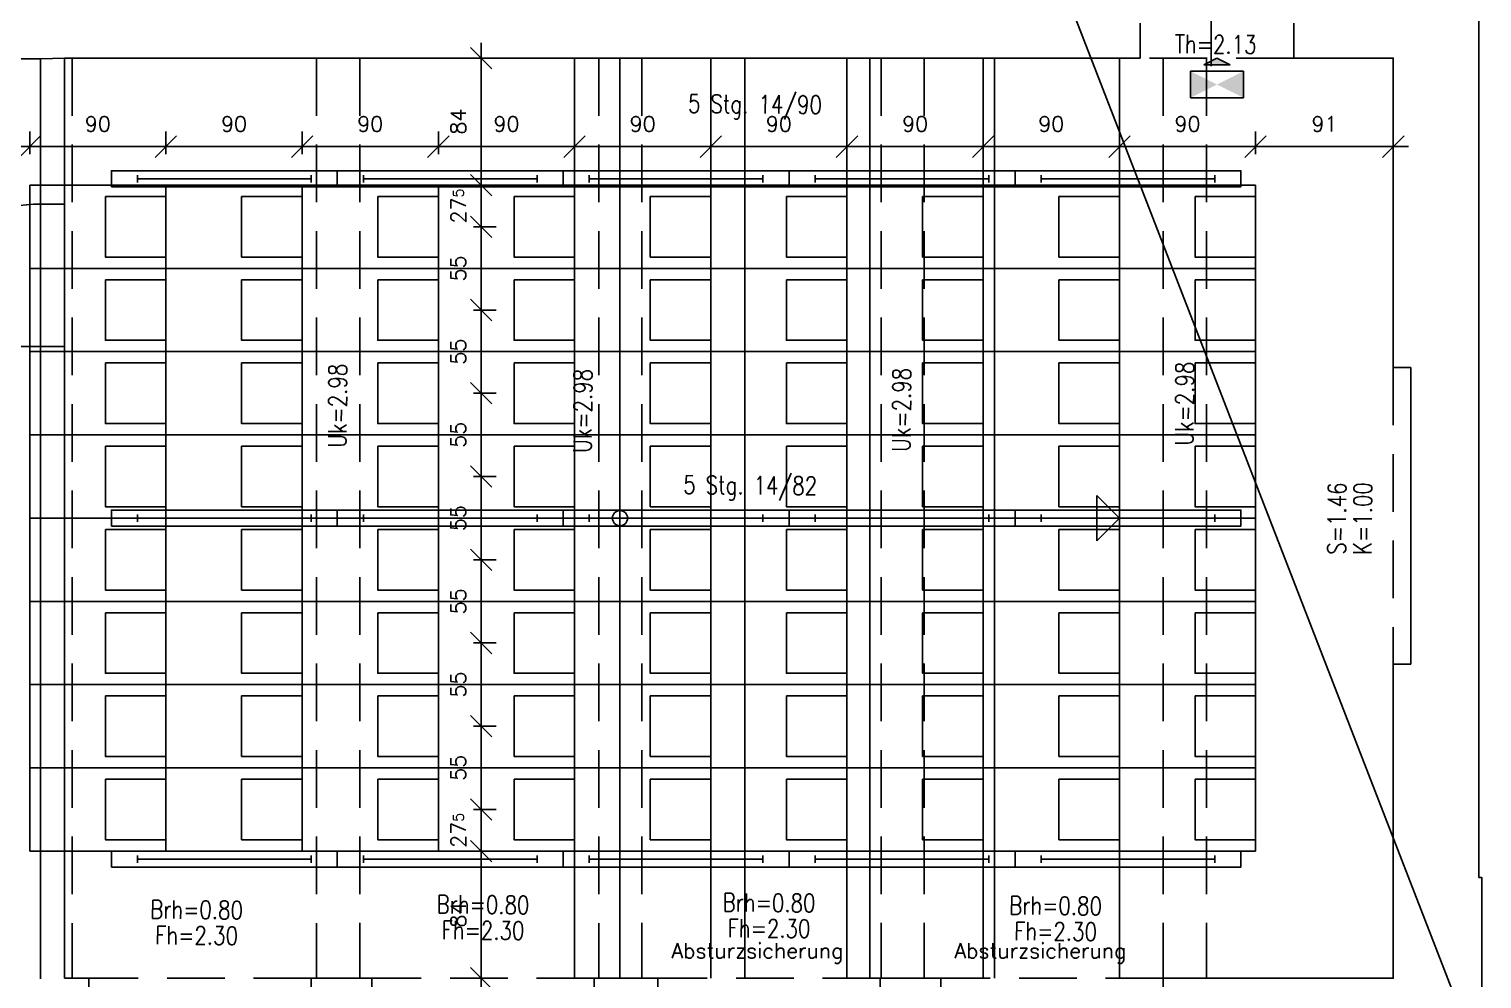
# Model space of a CAD drawing. Header units: metres. Extents: x -364 to -248, y 1030 to 1089.
# Drawn here: x -356.79 to -347.19, y 1052.03 to 1058.3 of the extents above; entities that cross this region are included whole.
import ezdxf
from ezdxf.enums import TextEntityAlignment as Align

# ---------------------------------------------------------------- set-up
doc = ezdxf.new("R2010")
doc.units = ezdxf.units.M
doc.header["$LTSCALE"] = 0.03
doc.linetypes.add('AUSGEZOGEN', pattern=[0])
doc.linetypes.add('STRICHLINIE', pattern=[19.05, 12.7, -6.35])
doc.layers.get('0').update_dxf_attribs({"linetype": 'CONTINUOUS'})
doc.layers.get('Defpoints').update_dxf_attribs({"linetype": 'CONTINUOUS'})
for name, color, linetype in [('A_abriss', 44, '_ABBRUCH'), ('A_Bemaßung', 2, 'CONTINUOUS'), ('A_EINFÜGEPUNKT', 2, 'CONTINUOUS'), ('A_höhen', 3, 'CONTINUOUS'), ('A_MÖBEL', 1, 'CONTINUOUS'), ('A_text', 5, 'CONTINUOUS'), ('A_verdeckt', 8, 'STRICHLINIE'), ('A_wände', 6, 'CONTINUOUS'), ('CKMA0002', 2, 'CONTINUOUS'), ('E__LEUCHTEN', 6, 'AUSGEZOGEN')]:
    doc.layers.add(name, color=color, linetype=linetype)
doc.styles.add('PITSIMP8', font='PITSIMP8.SHX')
doc.styles.add('SIMPLEX', font='simplex.shx', dxfattribs={"height": 0.1})
doc.linetypes.add('_ABBRUCH', pattern='A,25,[101,cadkon.shx,S=3.5,R=0,X=0,Y=0],25', length=50)
doc.dimstyles.get("Standard").update_dxf_attribs({"dimtxt": 0.1, "dimasz": 0.1, "dimexe": 0.1, "dimexo": 0, "dimgap": 0.1, "dimtad": 1, "dimdec": 4, "dimrnd": 0.0025, "dimzin": 0, "dimdsep": 46, "dimtxsty": 'SIMPLEX', "dimblk": 'DIMCROSS', "dimblk1": 'DIMCROSS', "dimblk2": 'DIMCROSS', "dimsah": 1, "dimcen": 2.5, "dimdle": 0.05, "dimclrd": 1, "dimclre": 1, "dimclrt": 6, "dimadec": 0, "dimazin": 0, "dimtfac": 1, "dimtdec": 4, "dimtmove": 2, "dimatfit": 3, "dimfxl": 1, "dimtvp": 1, "dimtolj": 1, "dimtzin": 0, "dimarcsym": 0})

# ---------------------------------------------------------------- blocks, each defined once
blk = doc.blocks.new('DIMCROSS')
at = {"color": 0, "linetype": 'ByBlock'}
blk.add_line((-1, 0), (1, 0), dxfattribs=at)
at = {"linetype": 'ByBlock'}
blk.add_line((-0.707107, -0.707107), (0.707107, 0.707107), dxfattribs=at)
blk = doc.blocks.new('*D88')
at = {"layer": 'CKMA0002', "color": 1, "linetype": 'Continuous', "lineweight": -2}
for p, q in [((-359.8428, 1057.4246), (-359.8428, 1057.6246)), ((-356.7834, 1057.4746), (-356.7834, 1057.6246)), ((-359.7428, 1057.5246), (-356.8834, 1057.5246))]:
    blk.add_line(p, q, dxfattribs=at)
at = {"layer": 'Defpoints', "color": 0, "linetype": 'Continuous'}
for p in [(-356.7834, 1057.5246), (-359.8428, 1055.57), (-356.7834, 1055.62)]:
    blk.add_point(p, dxfattribs=at)
at = {"layer": 'CKMA0002', "color": 1, "linetype": 'Continuous', "lineweight": -2, "xscale": 0.1, "yscale": 0.1, "zscale": 0.1, "rotation": 180}
blk.add_blockref('DIMCROSS', (-359.8428, 1057.5246), dxfattribs=at)
at = {"layer": 'CKMA0002', "color": 1, "linetype": 'Continuous', "lineweight": -2, "xscale": 0.1, "yscale": 0.1, "zscale": 0.1}
blk.add_blockref('DIMCROSS', (-356.7834, 1057.5246), dxfattribs=at)
at = {"layer": 'CKMA0002', "color": 3, "linetype": 'Continuous', "insert": (-358.3131, 1057.6746), "char_height": 0.1, "attachment_point": 5, "style": 'SIMPLEX'}
blk.add_mtext('\\A1;3.06{\\A1\\H0.7x\\S;}', dxfattribs=at)
blk = doc.blocks.new('*D89')
at = {"layer": 'CKMA0002', "color": 1, "linetype": 'Continuous', "lineweight": -2}
for p, q in [((-355.8834, 1057.4746), (-355.8834, 1057.6246)), ((-356.6834, 1057.5246), (-355.9834, 1057.5246))]:
    blk.add_line(p, q, dxfattribs=at)
at = {"layer": 'Defpoints', "color": 0, "linetype": 'Continuous'}
for p in [(-355.8834, 1057.5246), (-355.8834, 1057.27), (-356.7834, 1055.62)]:
    blk.add_point(p, dxfattribs=at)
at = {"layer": 'CKMA0002', "color": 1, "linetype": 'Continuous', "lineweight": -2, "xscale": 0.1, "yscale": 0.1, "zscale": 0.1, "rotation": 180}
blk.add_blockref('DIMCROSS', (-356.7834, 1057.5246), dxfattribs=at)
at = {"layer": 'CKMA0002', "color": 1, "linetype": 'Continuous', "lineweight": -2, "xscale": 0.1, "yscale": 0.1, "zscale": 0.1}
blk.add_blockref('DIMCROSS', (-355.8834, 1057.5246), dxfattribs=at)
at = {"layer": 'CKMA0002', "color": 3, "linetype": 'Continuous', "insert": (-356.3334, 1057.6746), "char_height": 0.1, "attachment_point": 5, "style": 'SIMPLEX'}
blk.add_mtext('\\A1;90{\\A1\\H0.7x\\S;}', dxfattribs=at)
blk = doc.blocks.new('*D90')
at = {"layer": 'CKMA0002', "color": 1, "linetype": 'Continuous', "lineweight": -2}
for p, q in [((-354.9834, 1057.4746), (-354.9834, 1057.6246)), ((-355.7834, 1057.5246), (-355.0834, 1057.5246))]:
    blk.add_line(p, q, dxfattribs=at)
at = {"layer": 'Defpoints', "color": 0, "linetype": 'Continuous'}
for p in [(-354.9834, 1057.5246), (-355.8834, 1057.27), (-354.9834, 1057.27)]:
    blk.add_point(p, dxfattribs=at)
at = {"layer": 'CKMA0002', "color": 1, "linetype": 'Continuous', "lineweight": -2, "xscale": 0.1, "yscale": 0.1, "zscale": 0.1, "rotation": 180}
blk.add_blockref('DIMCROSS', (-355.8834, 1057.5246), dxfattribs=at)
at = {"layer": 'CKMA0002', "color": 1, "linetype": 'Continuous', "lineweight": -2, "xscale": 0.1, "yscale": 0.1, "zscale": 0.1}
blk.add_blockref('DIMCROSS', (-354.9834, 1057.5246), dxfattribs=at)
at = {"layer": 'CKMA0002', "color": 3, "linetype": 'Continuous', "insert": (-355.4334, 1057.6746), "char_height": 0.1, "attachment_point": 5, "style": 'SIMPLEX'}
blk.add_mtext('\\A1;90{\\A1\\H0.7x\\S;}', dxfattribs=at)
blk = doc.blocks.new('*D91')
at = {"layer": 'CKMA0002', "color": 1, "linetype": 'Continuous', "lineweight": -2}
for p, q in [((-354.0834, 1057.4746), (-354.0834, 1057.6246)), ((-354.8834, 1057.5246), (-354.1834, 1057.5246))]:
    blk.add_line(p, q, dxfattribs=at)
at = {"layer": 'Defpoints', "color": 0, "linetype": 'Continuous'}
for p in [(-354.0834, 1057.5246), (-354.9834, 1057.27), (-354.0834, 1057.27)]:
    blk.add_point(p, dxfattribs=at)
at = {"layer": 'CKMA0002', "color": 1, "linetype": 'Continuous', "lineweight": -2, "xscale": 0.1, "yscale": 0.1, "zscale": 0.1, "rotation": 180}
blk.add_blockref('DIMCROSS', (-354.9834, 1057.5246), dxfattribs=at)
at = {"layer": 'CKMA0002', "color": 1, "linetype": 'Continuous', "lineweight": -2, "xscale": 0.1, "yscale": 0.1, "zscale": 0.1}
blk.add_blockref('DIMCROSS', (-354.0834, 1057.5246), dxfattribs=at)
at = {"layer": 'CKMA0002', "color": 3, "linetype": 'Continuous', "insert": (-354.5334, 1057.6746), "char_height": 0.1, "attachment_point": 5, "style": 'SIMPLEX'}
blk.add_mtext('\\A1;90{\\A1\\H0.7x\\S;}', dxfattribs=at)
blk = doc.blocks.new('*D92')
at = {"layer": 'CKMA0002', "color": 1, "linetype": 'Continuous', "lineweight": -2}
for p, q in [((-353.1834, 1057.4746), (-353.1834, 1057.6246)), ((-353.9834, 1057.5246), (-353.2834, 1057.5246))]:
    blk.add_line(p, q, dxfattribs=at)
at = {"layer": 'Defpoints', "color": 0, "linetype": 'Continuous'}
for p in [(-353.1834, 1057.5246), (-354.0834, 1057.27), (-353.1834, 1057.27)]:
    blk.add_point(p, dxfattribs=at)
at = {"layer": 'CKMA0002', "color": 1, "linetype": 'Continuous', "lineweight": -2, "xscale": 0.1, "yscale": 0.1, "zscale": 0.1, "rotation": 180}
blk.add_blockref('DIMCROSS', (-354.0834, 1057.5246), dxfattribs=at)
at = {"layer": 'CKMA0002', "color": 1, "linetype": 'Continuous', "lineweight": -2, "xscale": 0.1, "yscale": 0.1, "zscale": 0.1}
blk.add_blockref('DIMCROSS', (-353.1834, 1057.5246), dxfattribs=at)
at = {"layer": 'CKMA0002', "color": 3, "linetype": 'Continuous', "insert": (-353.6334, 1057.6746), "char_height": 0.1, "attachment_point": 5, "style": 'SIMPLEX'}
blk.add_mtext('\\A1;90{\\A1\\H0.7x\\S;}', dxfattribs=at)
blk = doc.blocks.new('*D93')
at = {"layer": 'CKMA0002', "color": 1, "linetype": 'Continuous', "lineweight": -2}
for p, q in [((-352.2834, 1057.4746), (-352.2834, 1057.6246)), ((-353.0834, 1057.5246), (-352.3834, 1057.5246))]:
    blk.add_line(p, q, dxfattribs=at)
at = {"layer": 'Defpoints', "color": 0, "linetype": 'Continuous'}
for p in [(-352.2834, 1057.5246), (-353.1834, 1057.27), (-352.2834, 1057.27)]:
    blk.add_point(p, dxfattribs=at)
at = {"layer": 'CKMA0002', "color": 1, "linetype": 'Continuous', "lineweight": -2, "xscale": 0.1, "yscale": 0.1, "zscale": 0.1, "rotation": 180}
blk.add_blockref('DIMCROSS', (-353.1834, 1057.5246), dxfattribs=at)
at = {"layer": 'CKMA0002', "color": 1, "linetype": 'Continuous', "lineweight": -2, "xscale": 0.1, "yscale": 0.1, "zscale": 0.1}
blk.add_blockref('DIMCROSS', (-352.2834, 1057.5246), dxfattribs=at)
at = {"layer": 'CKMA0002', "color": 3, "linetype": 'Continuous', "insert": (-352.7334, 1057.6746), "char_height": 0.1, "attachment_point": 5, "style": 'SIMPLEX'}
blk.add_mtext('\\A1;90{\\A1\\H0.7x\\S;}', dxfattribs=at)
blk = doc.blocks.new('*D94')
at = {"layer": 'CKMA0002', "color": 1, "linetype": 'Continuous', "lineweight": -2}
for p, q in [((-351.3834, 1057.4746), (-351.3834, 1057.6246)), ((-352.1834, 1057.5246), (-351.4834, 1057.5246))]:
    blk.add_line(p, q, dxfattribs=at)
at = {"layer": 'Defpoints', "color": 0, "linetype": 'Continuous'}
for p in [(-351.3834, 1057.5246), (-352.2834, 1057.27), (-351.3834, 1057.27)]:
    blk.add_point(p, dxfattribs=at)
at = {"layer": 'CKMA0002', "color": 1, "linetype": 'Continuous', "lineweight": -2, "xscale": 0.1, "yscale": 0.1, "zscale": 0.1, "rotation": 180}
blk.add_blockref('DIMCROSS', (-352.2834, 1057.5246), dxfattribs=at)
at = {"layer": 'CKMA0002', "color": 1, "linetype": 'Continuous', "lineweight": -2, "xscale": 0.1, "yscale": 0.1, "zscale": 0.1}
blk.add_blockref('DIMCROSS', (-351.3834, 1057.5246), dxfattribs=at)
at = {"layer": 'CKMA0002', "color": 3, "linetype": 'Continuous', "insert": (-351.8334, 1057.6746), "char_height": 0.1, "attachment_point": 5, "style": 'SIMPLEX'}
blk.add_mtext('\\A1;90{\\A1\\H0.7x\\S;}', dxfattribs=at)
blk = doc.blocks.new('*D95')
at = {"layer": 'CKMA0002', "color": 1, "linetype": 'Continuous', "lineweight": -2}
for p, q in [((-350.4834, 1057.4746), (-350.4834, 1057.6246)), ((-351.2834, 1057.5246), (-350.5834, 1057.5246))]:
    blk.add_line(p, q, dxfattribs=at)
at = {"layer": 'Defpoints', "color": 0, "linetype": 'Continuous'}
for p in [(-350.4834, 1057.5246), (-351.3834, 1057.27), (-350.4834, 1057.27)]:
    blk.add_point(p, dxfattribs=at)
at = {"layer": 'CKMA0002', "color": 1, "linetype": 'Continuous', "lineweight": -2, "xscale": 0.1, "yscale": 0.1, "zscale": 0.1, "rotation": 180}
blk.add_blockref('DIMCROSS', (-351.3834, 1057.5246), dxfattribs=at)
at = {"layer": 'CKMA0002', "color": 1, "linetype": 'Continuous', "lineweight": -2, "xscale": 0.1, "yscale": 0.1, "zscale": 0.1}
blk.add_blockref('DIMCROSS', (-350.4834, 1057.5246), dxfattribs=at)
at = {"layer": 'CKMA0002', "color": 3, "linetype": 'Continuous', "insert": (-350.9334, 1057.6746), "char_height": 0.1, "attachment_point": 5, "style": 'SIMPLEX'}
blk.add_mtext('\\A1;90{\\A1\\H0.7x\\S;}', dxfattribs=at)
blk = doc.blocks.new('*D96')
at = {"layer": 'CKMA0002', "color": 1, "linetype": 'Continuous', "lineweight": -2}
for p, q in [((-349.5834, 1057.4746), (-349.5834, 1057.6246)), ((-350.3834, 1057.5246), (-349.6834, 1057.5246))]:
    blk.add_line(p, q, dxfattribs=at)
at = {"layer": 'Defpoints', "color": 0, "linetype": 'Continuous'}
for p in [(-349.5834, 1057.5246), (-350.4834, 1057.27), (-349.5834, 1057.27)]:
    blk.add_point(p, dxfattribs=at)
at = {"layer": 'CKMA0002', "color": 1, "linetype": 'Continuous', "lineweight": -2, "xscale": 0.1, "yscale": 0.1, "zscale": 0.1, "rotation": 180}
blk.add_blockref('DIMCROSS', (-350.4834, 1057.5246), dxfattribs=at)
at = {"layer": 'CKMA0002', "color": 1, "linetype": 'Continuous', "lineweight": -2, "xscale": 0.1, "yscale": 0.1, "zscale": 0.1}
blk.add_blockref('DIMCROSS', (-349.5834, 1057.5246), dxfattribs=at)
at = {"layer": 'CKMA0002', "color": 3, "linetype": 'Continuous', "insert": (-350.0334, 1057.6746), "char_height": 0.1, "attachment_point": 5, "style": 'SIMPLEX'}
blk.add_mtext('\\A1;90{\\A1\\H0.7x\\S;}', dxfattribs=at)
blk = doc.blocks.new('*D97')
at = {"layer": 'CKMA0002', "color": 1, "linetype": 'Continuous', "lineweight": -2}
for p, q in [((-348.6834, 1057.4746), (-348.6834, 1057.6246)), ((-349.4834, 1057.5246), (-348.7834, 1057.5246))]:
    blk.add_line(p, q, dxfattribs=at)
at = {"layer": 'Defpoints', "color": 0, "linetype": 'Continuous'}
for p in [(-348.6834, 1057.5246), (-349.5834, 1057.27), (-348.6834, 1057.27)]:
    blk.add_point(p, dxfattribs=at)
at = {"layer": 'CKMA0002', "color": 1, "linetype": 'Continuous', "lineweight": -2, "xscale": 0.1, "yscale": 0.1, "zscale": 0.1, "rotation": 180}
blk.add_blockref('DIMCROSS', (-349.5834, 1057.5246), dxfattribs=at)
at = {"layer": 'CKMA0002', "color": 1, "linetype": 'Continuous', "lineweight": -2, "xscale": 0.1, "yscale": 0.1, "zscale": 0.1}
blk.add_blockref('DIMCROSS', (-348.6834, 1057.5246), dxfattribs=at)
at = {"layer": 'CKMA0002', "color": 3, "linetype": 'Continuous', "insert": (-349.1334, 1057.6746), "char_height": 0.1, "attachment_point": 5, "style": 'SIMPLEX'}
blk.add_mtext('\\A1;90{\\A1\\H0.7x\\S;}', dxfattribs=at)
blk = doc.blocks.new('*D98')
at = {"layer": 'CKMA0002', "color": 1, "linetype": 'Continuous', "lineweight": -2}
for p, q in [((-347.7735, 1057.4246), (-347.7735, 1057.6246)), ((-348.5834, 1057.5246), (-347.8735, 1057.5246))]:
    blk.add_line(p, q, dxfattribs=at)
at = {"layer": 'Defpoints', "color": 0, "linetype": 'Continuous'}
for p in [(-347.7735, 1057.5246), (-348.6834, 1057.27), (-347.7735, 1057.27)]:
    blk.add_point(p, dxfattribs=at)
at = {"layer": 'CKMA0002', "color": 1, "linetype": 'Continuous', "lineweight": -2, "xscale": 0.1, "yscale": 0.1, "zscale": 0.1, "rotation": 180}
blk.add_blockref('DIMCROSS', (-348.6834, 1057.5246), dxfattribs=at)
at = {"layer": 'CKMA0002', "color": 1, "linetype": 'Continuous', "lineweight": -2, "xscale": 0.1, "yscale": 0.1, "zscale": 0.1}
blk.add_blockref('DIMCROSS', (-347.7735, 1057.5246), dxfattribs=at)
at = {"layer": 'CKMA0002', "color": 3, "linetype": 'Continuous', "insert": (-348.2285, 1057.6746), "char_height": 0.1, "attachment_point": 5, "style": 'SIMPLEX'}
blk.add_mtext('\\A1;91{\\A1\\H0.7x\\S;}', dxfattribs=at)
blk = doc.blocks.new('*D99')
at = {"layer": 'CKMA0002', "color": 1, "linetype": 'Continuous', "lineweight": -2}
for p, q in [((-353.8513, 1052.87), (-353.7013, 1052.87)), ((-353.8013, 1052.1302), (-353.8013, 1052.77)), ((-353.9013, 1052.0302), (-353.7013, 1052.0302))]:
    blk.add_line(p, q, dxfattribs=at)
at = {"layer": 'Defpoints', "color": 0, "linetype": 'Continuous'}
for p in [(-355.6207, 1052.87), (-353.8013, 1052.87), (-355.6707, 1052.0302)]:
    blk.add_point(p, dxfattribs=at)
at = {"layer": 'CKMA0002', "color": 1, "linetype": 'Continuous', "lineweight": -2, "xscale": 0.1, "yscale": 0.1, "zscale": 0.1}
for p, rotation in [((-353.8013, 1052.87), 90), ((-353.8013, 1052.0302), 270)]:
    blk.add_blockref('DIMCROSS', p, dxfattribs=dict(at, rotation=rotation))
at = {"layer": 'CKMA0002', "color": 3, "linetype": 'Continuous', "insert": (-353.9513, 1052.4501), "char_height": 0.1, "attachment_point": 5, "rotation": 90, "style": 'SIMPLEX'}
blk.add_mtext('\\A1;84{\\A1\\H0.7x\\S;}', dxfattribs=at)
blk = doc.blocks.new('*D100')
at = {"layer": 'CKMA0002', "color": 1, "linetype": 'Continuous', "lineweight": -2}
for p, q in [((-353.8013, 1053.245), (-353.8013, 1053.345)), ((-353.8513, 1053.145), (-353.7013, 1053.145)), ((-353.8013, 1052.87), (-353.8013, 1053.145)), ((-353.8013, 1052.77), (-353.8013, 1052.67))]:
    blk.add_line(p, q, dxfattribs=at)
at = {"layer": 'Defpoints', "color": 0, "linetype": 'Continuous'}
for p in [(-355.8834, 1053.145), (-353.8013, 1053.145), (-355.6207, 1052.87)]:
    blk.add_point(p, dxfattribs=at)
at = {"layer": 'CKMA0002', "color": 1, "linetype": 'Continuous', "lineweight": -2, "xscale": 0.1, "yscale": 0.1, "zscale": 0.1}
for p, rotation in [((-353.8013, 1053.145), 270), ((-353.8013, 1052.87), 90)]:
    blk.add_blockref('DIMCROSS', p, dxfattribs=dict(at, rotation=rotation))
at = {"layer": 'CKMA0002', "color": 3, "linetype": 'Continuous', "insert": (-353.9513, 1053.0075), "char_height": 0.1, "attachment_point": 5, "rotation": 90, "style": 'SIMPLEX'}
blk.add_mtext('\\A1;27{\\A1\\H0.7x\\S5;}', dxfattribs=at)
blk = doc.blocks.new('*D101')
at = {"layer": 'CKMA0002', "color": 1, "linetype": 'Continuous', "lineweight": -2}
for p, q in [((-353.8513, 1053.695), (-353.7013, 1053.695)), ((-353.8013, 1053.245), (-353.8013, 1053.595))]:
    blk.add_line(p, q, dxfattribs=at)
at = {"layer": 'Defpoints', "color": 0, "linetype": 'Continuous'}
for p in [(-355.8834, 1053.695), (-353.8013, 1053.695), (-355.8834, 1053.145)]:
    blk.add_point(p, dxfattribs=at)
at = {"layer": 'CKMA0002', "color": 1, "linetype": 'Continuous', "lineweight": -2, "xscale": 0.1, "yscale": 0.1, "zscale": 0.1}
for p, rotation in [((-353.8013, 1053.695), 90), ((-353.8013, 1053.145), 270)]:
    blk.add_blockref('DIMCROSS', p, dxfattribs=dict(at, rotation=rotation))
at = {"layer": 'CKMA0002', "color": 3, "linetype": 'Continuous', "insert": (-353.9513, 1053.42), "char_height": 0.1, "attachment_point": 5, "rotation": 90, "style": 'SIMPLEX'}
blk.add_mtext('\\A1;55{\\A1\\H0.7x\\S;}', dxfattribs=at)
blk = doc.blocks.new('*D102')
at = {"layer": 'CKMA0002', "color": 1, "linetype": 'Continuous', "lineweight": -2}
for p, q in [((-353.8513, 1054.245), (-353.7013, 1054.245)), ((-353.8013, 1053.795), (-353.8013, 1054.145))]:
    blk.add_line(p, q, dxfattribs=at)
at = {"layer": 'Defpoints', "color": 0, "linetype": 'Continuous'}
for p in [(-355.8834, 1054.245), (-353.8013, 1054.245), (-355.8834, 1053.695)]:
    blk.add_point(p, dxfattribs=at)
at = {"layer": 'CKMA0002', "color": 1, "linetype": 'Continuous', "lineweight": -2, "xscale": 0.1, "yscale": 0.1, "zscale": 0.1}
for p, rotation in [((-353.8013, 1054.245), 90), ((-353.8013, 1053.695), 270)]:
    blk.add_blockref('DIMCROSS', p, dxfattribs=dict(at, rotation=rotation))
at = {"layer": 'CKMA0002', "color": 3, "linetype": 'Continuous', "insert": (-353.9513, 1053.97), "char_height": 0.1, "attachment_point": 5, "rotation": 90, "style": 'SIMPLEX'}
blk.add_mtext('\\A1;55{\\A1\\H0.7x\\S;}', dxfattribs=at)
blk = doc.blocks.new('*D103')
at = {"layer": 'CKMA0002', "color": 1, "linetype": 'Continuous', "lineweight": -2}
for p, q in [((-353.8513, 1054.795), (-353.7013, 1054.795)), ((-353.8013, 1054.345), (-353.8013, 1054.695))]:
    blk.add_line(p, q, dxfattribs=at)
at = {"layer": 'Defpoints', "color": 0, "linetype": 'Continuous'}
for p in [(-355.8834, 1054.795), (-353.8013, 1054.795), (-355.8834, 1054.245)]:
    blk.add_point(p, dxfattribs=at)
at = {"layer": 'CKMA0002', "color": 1, "linetype": 'Continuous', "lineweight": -2, "xscale": 0.1, "yscale": 0.1, "zscale": 0.1}
for p, rotation in [((-353.8013, 1054.795), 90), ((-353.8013, 1054.245), 270)]:
    blk.add_blockref('DIMCROSS', p, dxfattribs=dict(at, rotation=rotation))
at = {"layer": 'CKMA0002', "color": 3, "linetype": 'Continuous', "insert": (-353.9513, 1054.52), "char_height": 0.1, "attachment_point": 5, "rotation": 90, "style": 'SIMPLEX'}
blk.add_mtext('\\A1;55{\\A1\\H0.7x\\S;}', dxfattribs=at)
blk = doc.blocks.new('*D104')
at = {"layer": 'CKMA0002', "color": 1, "linetype": 'Continuous', "lineweight": -2}
for p, q in [((-353.8513, 1055.345), (-353.7013, 1055.345)), ((-353.8013, 1054.895), (-353.8013, 1055.245))]:
    blk.add_line(p, q, dxfattribs=at)
at = {"layer": 'Defpoints', "color": 0, "linetype": 'Continuous'}
for p in [(-355.8834, 1055.345), (-353.8013, 1055.345), (-355.8834, 1054.795)]:
    blk.add_point(p, dxfattribs=at)
at = {"layer": 'CKMA0002', "color": 1, "linetype": 'Continuous', "lineweight": -2, "xscale": 0.1, "yscale": 0.1, "zscale": 0.1}
for p, rotation in [((-353.8013, 1055.345), 90), ((-353.8013, 1054.795), 270)]:
    blk.add_blockref('DIMCROSS', p, dxfattribs=dict(at, rotation=rotation))
at = {"layer": 'CKMA0002', "color": 3, "linetype": 'Continuous', "insert": (-353.9513, 1055.07), "char_height": 0.1, "attachment_point": 5, "rotation": 90, "style": 'SIMPLEX'}
blk.add_mtext('\\A1;55{\\A1\\H0.7x\\S;}', dxfattribs=at)
blk = doc.blocks.new('*D105')
at = {"layer": 'CKMA0002', "color": 1, "linetype": 'Continuous', "lineweight": -2}
for p, q in [((-353.8513, 1055.895), (-353.7013, 1055.895)), ((-353.8013, 1055.445), (-353.8013, 1055.795))]:
    blk.add_line(p, q, dxfattribs=at)
at = {"layer": 'Defpoints', "color": 0, "linetype": 'Continuous'}
for p in [(-355.8834, 1055.895), (-353.8013, 1055.895), (-355.8834, 1055.345)]:
    blk.add_point(p, dxfattribs=at)
at = {"layer": 'CKMA0002', "color": 1, "linetype": 'Continuous', "lineweight": -2, "xscale": 0.1, "yscale": 0.1, "zscale": 0.1}
for p, rotation in [((-353.8013, 1055.895), 90), ((-353.8013, 1055.345), 270)]:
    blk.add_blockref('DIMCROSS', p, dxfattribs=dict(at, rotation=rotation))
at = {"layer": 'CKMA0002', "color": 3, "linetype": 'Continuous', "insert": (-353.9513, 1055.62), "char_height": 0.1, "attachment_point": 5, "rotation": 90, "style": 'SIMPLEX'}
blk.add_mtext('\\A1;55{\\A1\\H0.7x\\S;}', dxfattribs=at)
blk = doc.blocks.new('*D106')
at = {"layer": 'CKMA0002', "color": 1, "linetype": 'Continuous', "lineweight": -2}
for p, q in [((-353.8513, 1056.445), (-353.7013, 1056.445)), ((-353.8013, 1055.995), (-353.8013, 1056.345))]:
    blk.add_line(p, q, dxfattribs=at)
at = {"layer": 'Defpoints', "color": 0, "linetype": 'Continuous'}
for p in [(-355.8834, 1056.445), (-353.8013, 1056.445), (-355.8834, 1055.895)]:
    blk.add_point(p, dxfattribs=at)
at = {"layer": 'CKMA0002', "color": 1, "linetype": 'Continuous', "lineweight": -2, "xscale": 0.1, "yscale": 0.1, "zscale": 0.1}
for p, rotation in [((-353.8013, 1056.445), 90), ((-353.8013, 1055.895), 270)]:
    blk.add_blockref('DIMCROSS', p, dxfattribs=dict(at, rotation=rotation))
at = {"layer": 'CKMA0002', "color": 3, "linetype": 'Continuous', "insert": (-353.9513, 1056.17), "char_height": 0.1, "attachment_point": 5, "rotation": 90, "style": 'SIMPLEX'}
blk.add_mtext('\\A1;55{\\A1\\H0.7x\\S;}', dxfattribs=at)
blk = doc.blocks.new('*D107')
at = {"layer": 'CKMA0002', "color": 1, "linetype": 'Continuous', "lineweight": -2}
for p, q in [((-353.8513, 1056.995), (-353.7013, 1056.995)), ((-353.8013, 1056.545), (-353.8013, 1056.895))]:
    blk.add_line(p, q, dxfattribs=at)
at = {"layer": 'Defpoints', "color": 0, "linetype": 'Continuous'}
for p in [(-355.8834, 1056.995), (-353.8013, 1056.995), (-355.8834, 1056.445)]:
    blk.add_point(p, dxfattribs=at)
at = {"layer": 'CKMA0002', "color": 1, "linetype": 'Continuous', "lineweight": -2, "xscale": 0.1, "yscale": 0.1, "zscale": 0.1}
for p, rotation in [((-353.8013, 1056.995), 90), ((-353.8013, 1056.445), 270)]:
    blk.add_blockref('DIMCROSS', p, dxfattribs=dict(at, rotation=rotation))
at = {"layer": 'CKMA0002', "color": 3, "linetype": 'Continuous', "insert": (-353.9513, 1056.72), "char_height": 0.1, "attachment_point": 5, "rotation": 90, "style": 'SIMPLEX'}
blk.add_mtext('\\A1;55{\\A1\\H0.7x\\S;}', dxfattribs=at)
blk = doc.blocks.new('*D108')
at = {"layer": 'CKMA0002', "color": 1, "linetype": 'Continuous', "lineweight": -2}
for p, q in [((-353.8013, 1057.37), (-353.8013, 1057.47)), ((-353.8513, 1057.27), (-353.7013, 1057.27)), ((-353.8013, 1056.995), (-353.8013, 1057.27)), ((-353.8013, 1056.895), (-353.8013, 1056.795))]:
    blk.add_line(p, q, dxfattribs=at)
at = {"layer": 'Defpoints', "color": 0, "linetype": 'Continuous'}
for p in [(-355.5501, 1057.27), (-353.8013, 1057.27), (-355.8834, 1056.995)]:
    blk.add_point(p, dxfattribs=at)
at = {"layer": 'CKMA0002', "color": 1, "linetype": 'Continuous', "lineweight": -2, "xscale": 0.1, "yscale": 0.1, "zscale": 0.1}
for p, rotation in [((-353.8013, 1057.27), 270), ((-353.8013, 1056.995), 90)]:
    blk.add_blockref('DIMCROSS', p, dxfattribs=dict(at, rotation=rotation))
at = {"layer": 'CKMA0002', "color": 3, "linetype": 'Continuous', "insert": (-353.9513, 1057.1325), "char_height": 0.1, "attachment_point": 5, "rotation": 90, "style": 'SIMPLEX'}
blk.add_mtext('\\A1;27{\\A1\\H0.7x\\S5;}', dxfattribs=at)
blk = doc.blocks.new('*D109')
at = {"layer": 'CKMA0002', "color": 1, "linetype": 'Continuous', "lineweight": -2}
for p, q in [((-353.9013, 1058.1099), (-353.7013, 1058.1099)), ((-353.8013, 1057.37), (-353.8013, 1058.0098))]:
    blk.add_line(p, q, dxfattribs=at)
at = {"layer": 'Defpoints', "color": 0, "linetype": 'Continuous'}
for p in [(-355.5501, 1058.1099), (-353.8013, 1058.1099), (-355.5501, 1057.27)]:
    blk.add_point(p, dxfattribs=at)
at = {"layer": 'CKMA0002', "color": 1, "linetype": 'Continuous', "lineweight": -2, "xscale": 0.1, "yscale": 0.1, "zscale": 0.1}
for p, rotation in [((-353.8013, 1058.1099), 90), ((-353.8013, 1057.27), 270)]:
    blk.add_blockref('DIMCROSS', p, dxfattribs=dict(at, rotation=rotation))
at = {"layer": 'CKMA0002', "color": 3, "linetype": 'Continuous', "insert": (-353.9513, 1057.6899), "char_height": 0.1, "attachment_point": 5, "rotation": 90, "style": 'SIMPLEX'}
blk.add_mtext('\\A1;84{\\A1\\H0.7x\\S;}', dxfattribs=at)
blk = doc.blocks.new('PU1')
at = {"color": 3}
for p, q in [((-118.6, -55.3), (-118.6, 69.7)), ((-118.6, 69.7), (131.4, 69.7)), ((131.4, -55.3), (131.4, 69.7)), ((-118.6, -55.3), (131.4, -55.3)), ((-56.1, -86.6), (68.9, -86.6)), ((6.4, -117.8), (-56.1, -86.6)), ((6.4, -117.8), (68.9, -86.6))]:
    blk.add_line(p, q, dxfattribs=at)
for points in [[(-118.6, 69.7), (-118.6, -55.3), (131.4, -55.3), (131.4, 69.7)], [(68.9, -86.6), (-56.1, -86.6), (6.4, -117.8)]]:
    blk.add_solid(points, dxfattribs=at)
blk = doc.blocks.new('2DEL_458')
for p, q in [((-0.3844, -0.2363), (-0.3844, 0.2363)), ((0.3844, -0.2363), (0.3844, 0.2363)), ((-0.3844, 0), (0.3844, 0))]:
    blk.add_line(p, q)
blk.add_lwpolyline([(-0.5, -0.5), (0.5, -0.5), (0.5, 0.5), (-0.5, 0.5)], close=True)
at = {"style": 'PITSIMP8', "flags": 9}
for tag, p in [('RAUM/GRUPPE', (-0.0298, 0.1593)), ('BEZEICHNUNG', (-0.0298, 0.1793)), ('POS.NR.G-LV', (-0.0298, 0.1393)), ('KENNUNG', (-0.0298, 0.0793)), ('LEISTUNG', (-0.0298, 0.0593)), ('FABRIKAT', (-0.0298, 0.1193)), ('TYP', (-0.0298, 0.0993)), ('VOLUMENSTROM', (-0.0298, 0.0393)), ('DRUCK/-STUFE', (-0.0298, 0.0193)), ('ANSCHLUSS', (-0.0298, -0.0007)), ('TEMPERATUR', (-0.0298, -0.0607)), ('GROESSE', (-0.0298, -0.0207)), ('DN', (-0.0298, -0.0407)), ('SPANNUNG/FREQUENZ', (-0.0298, -0.1207)), ('SCHUTZART', (-0.0298, -0.1007)), ('DREHZAHL', (-0.0298, -0.0807)), ('GEWICHT', (-0.0298, -0.1407)), ('FREI', (-0.0298, -0.1607)), ('FREI', (-0.0298, -0.1807)), ('FREI', (-0.0298, -0.2007))]:
    blk.add_attdef(tag, text='', height=0.01, dxfattribs=at).set_placement(p, align=Align.MIDDLE)

msp = doc.modelspace()

# ---------------------------------------------------------------- linework, layer by layer
at = {"layer": 'A_abriss', "ltscale": 0.3}
for p, q in [((-356.713, 1058.10485), (-356.713, 1057.14491)), ((-356.55301, 1057.1449), (-356.55301, 1058.10985)), ((-352.88324, 1058.10985), (-352.88323, 1052.03021)), ((-352.05829, 1058.10984), (-352.05828, 1052.03022)), ((-351.23332, 1058.10984), (-351.23333, 1052.03021)), ((-350.4084, 1058.10984), (-350.40839, 1052.03022)), ((-349.58344, 1058.10985), (-349.58345, 1052.03023)), ((-356.71302, 1056.20497), (-356.71301, 1057.1449)), ((-356.713, 1057.14491), (-356.55301, 1057.1449)), ((-356.553, 1057.1449), (-356.553, 1056.20497)), ((-356.71302, 1056.20497), (-357.65293, 1056.20496)), ((-356.713, 1052.02521), (-356.71302, 1056.20497)), ((-356.71302, 1056.20497), (-356.55301, 1056.20497)), ((-356.55301, 1056.20497), (-356.55302, 1052.03022)), ((-349.73342, 1054.92005), (-349.73343, 1055.22004)), ((-349.58344, 1055.07004), (-349.73343, 1055.22004)), ((-349.58344, 1055.07004), (-352.88324, 1055.07004)), ((-349.58344, 1055.07004), (-349.73342, 1054.92005))]:
    msp.add_line(p, q, dxfattribs=at)
msp.add_circle((-352.88324, 1055.07004), 0.05, dxfattribs=at)
msp.add_arc((-356.71302, 1056.20497), 0.93994, 89.999393, 180.000604, dxfattribs=at)
at = {"layer": 'A_Bemaßung'}
msp.add_line((-348.97695, 1058.05664), (-348.97695, 1059.61589), dxfattribs=at)
at = {"layer": 'A_EINFÜGEPUNKT', "color": 1}
msp.add_line((-360.44279, 1085.64022), (-347.1878, 1051.44521), dxfattribs=at)
at = {"layer": 'A_MÖBEL', "linetype": 'Continuous'}
for p, q in [((-353.18344, 1058.10986), (-353.18345, 1052.03023)), ((-352.28344, 1058.10985), (-352.28345, 1052.03022)), ((-351.38344, 1058.10985), (-351.38345, 1052.03022)), ((-350.48344, 1058.10985), (-350.48345, 1052.03022)), ((-349.58344, 1058.10985), (-349.58345, 1052.03022)), ((-356.78344, 1057.27005), (-356.78345, 1052.87005)), ((-348.68344, 1057.27003), (-356.78344, 1057.27005)), ((-355.88344, 1057.27005), (-355.88345, 1052.87005)), ((-354.98344, 1057.27004), (-354.98345, 1052.87004)), ((-354.08344, 1057.27004), (-354.08345, 1052.87004)), ((-348.68344, 1057.27003), (-348.68344, 1052.87003)), ((-348.68344, 1056.72003), (-356.78344, 1056.72005)), ((-348.68344, 1056.17003), (-356.78344, 1056.17005)), ((-348.68344, 1055.62003), (-356.78344, 1055.62005)), ((-348.68344, 1055.07003), (-356.78344, 1055.07005)), ((-348.68344, 1054.52003), (-356.78345, 1054.52005)), ((-348.68344, 1053.97003), (-356.78345, 1053.97005)), ((-348.68344, 1053.42003), (-356.78345, 1053.42005)), ((-348.68344, 1052.87003), (-356.78345, 1052.87005))]:
    msp.add_line(p, q, dxfattribs=at)
for points in [[(-356.28344, 1057.19504), (-355.88344, 1057.19504), (-355.88344, 1056.79504), (-356.28344, 1056.79504)], [(-355.38344, 1057.19504), (-354.98344, 1057.19504), (-354.98344, 1056.79504), (-355.38344, 1056.79504)], [(-354.48344, 1057.19504), (-354.08344, 1057.19504), (-354.08344, 1056.79504), (-354.48344, 1056.79504)], [(-353.58344, 1057.19504), (-353.18344, 1057.19504), (-353.18344, 1056.79504), (-353.58344, 1056.79504)], [(-352.68344, 1057.19504), (-352.28344, 1057.19504), (-352.28344, 1056.79504), (-352.68344, 1056.79504)], [(-351.78344, 1057.19504), (-351.38344, 1057.19504), (-351.38344, 1056.79504), (-351.78344, 1056.79504)], [(-350.88344, 1057.19504), (-350.48344, 1057.19504), (-350.48344, 1056.79504), (-350.88344, 1056.79504)], [(-349.98344, 1057.19504), (-349.58344, 1057.19504), (-349.58344, 1056.79504), (-349.98344, 1056.79504)], [(-349.08344, 1057.19503), (-348.68344, 1057.19503), (-348.68344, 1056.79503), (-349.08344, 1056.79503)], [(-356.28344, 1056.64504), (-355.88344, 1056.64504), (-355.88344, 1056.24504), (-356.28344, 1056.24504)], [(-355.38344, 1056.64504), (-354.98344, 1056.64504), (-354.98344, 1056.24504), (-355.38344, 1056.24504)], [(-354.48344, 1056.64504), (-354.08344, 1056.64504), (-354.08344, 1056.24504), (-354.48344, 1056.24504)], [(-353.58344, 1056.64504), (-353.18344, 1056.64504), (-353.18344, 1056.24504), (-353.58344, 1056.24504)], [(-352.68344, 1056.64504), (-352.28344, 1056.64504), (-352.28344, 1056.24504), (-352.68344, 1056.24504)], [(-351.78344, 1056.64504), (-351.38344, 1056.64504), (-351.38344, 1056.24504), (-351.78344, 1056.24504)], [(-350.88344, 1056.64504), (-350.48344, 1056.64504), (-350.48344, 1056.24504), (-350.88344, 1056.24504)], [(-349.98344, 1056.64504), (-349.58344, 1056.64504), (-349.58344, 1056.24504), (-349.98344, 1056.24504)], [(-349.08344, 1056.64503), (-348.68344, 1056.64503), (-348.68344, 1056.24503), (-349.08344, 1056.24503)], [(-356.28344, 1056.09504), (-355.88344, 1056.09504), (-355.88344, 1055.69504), (-356.28344, 1055.69504)], [(-355.38344, 1056.09504), (-354.98344, 1056.09504), (-354.98344, 1055.69504), (-355.38344, 1055.69504)], [(-354.48344, 1056.09504), (-354.08344, 1056.09504), (-354.08344, 1055.69504), (-354.48344, 1055.69504)], [(-353.58344, 1056.09504), (-353.18344, 1056.09504), (-353.18344, 1055.69504), (-353.58344, 1055.69504)], [(-352.68344, 1056.09504), (-352.28344, 1056.09504), (-352.28344, 1055.69504), (-352.68344, 1055.69504)], [(-351.78344, 1056.09504), (-351.38344, 1056.09504), (-351.38344, 1055.69504), (-351.78344, 1055.69504)], [(-350.88344, 1056.09504), (-350.48344, 1056.09504), (-350.48344, 1055.69504), (-350.88344, 1055.69504)], [(-349.98344, 1056.09504), (-349.58344, 1056.09504), (-349.58344, 1055.69504), (-349.98344, 1055.69504)], [(-349.08344, 1056.09503), (-348.68344, 1056.09503), (-348.68344, 1055.69503), (-349.08344, 1055.69503)], [(-356.28344, 1055.54504), (-355.88344, 1055.54504), (-355.88344, 1055.14504), (-356.28344, 1055.14504)], [(-355.38344, 1055.54504), (-354.98344, 1055.54504), (-354.98344, 1055.14504), (-355.38344, 1055.14504)], [(-354.48344, 1055.54504), (-354.08344, 1055.54504), (-354.08344, 1055.14504), (-354.48344, 1055.14504)], [(-353.58344, 1055.54504), (-353.18344, 1055.54504), (-353.18344, 1055.14504), (-353.58344, 1055.14504)], [(-352.68344, 1055.54504), (-352.28344, 1055.54504), (-352.28344, 1055.14504), (-352.68344, 1055.14504)], [(-351.78344, 1055.54504), (-351.38344, 1055.54504), (-351.38344, 1055.14504), (-351.78344, 1055.14504)], [(-350.88344, 1055.54504), (-350.48344, 1055.54504), (-350.48344, 1055.14504), (-350.88344, 1055.14504)], [(-349.98344, 1055.54504), (-349.58344, 1055.54504), (-349.58344, 1055.14504), (-349.98344, 1055.14504)], [(-349.08344, 1055.54503), (-348.68344, 1055.54503), (-348.68344, 1055.14503), (-349.08344, 1055.14503)], [(-356.28345, 1054.99504), (-355.88345, 1054.99504), (-355.88345, 1054.59504), (-356.28345, 1054.59504)], [(-355.38344, 1054.99504), (-354.98344, 1054.99504), (-354.98344, 1054.59504), (-355.38344, 1054.59504)], [(-354.48345, 1054.99504), (-354.08345, 1054.99504), (-354.08345, 1054.59504), (-354.48345, 1054.59504)], [(-353.58345, 1054.99504), (-353.18345, 1054.99504), (-353.18345, 1054.59504), (-353.58345, 1054.59504)], [(-352.68345, 1054.99504), (-352.28345, 1054.99504), (-352.28345, 1054.59504), (-352.68345, 1054.59504)], [(-351.78345, 1054.99504), (-351.38345, 1054.99504), (-351.38345, 1054.59504), (-351.78345, 1054.59504)], [(-350.88345, 1054.99504), (-350.48345, 1054.99504), (-350.48345, 1054.59504), (-350.88345, 1054.59504)], [(-349.98344, 1054.99504), (-349.58344, 1054.99504), (-349.58344, 1054.59504), (-349.98344, 1054.59504)], [(-349.08344, 1054.99503), (-348.68344, 1054.99503), (-348.68344, 1054.59503), (-349.08344, 1054.59503)], [(-356.28345, 1054.44504), (-355.88345, 1054.44504), (-355.88345, 1054.04504), (-356.28345, 1054.04504)], [(-355.38345, 1054.44504), (-354.98345, 1054.44504), (-354.98345, 1054.04504), (-355.38345, 1054.04504)], [(-354.48345, 1054.44504), (-354.08345, 1054.44504), (-354.08345, 1054.04504), (-354.48345, 1054.04504)], [(-353.58345, 1054.44504), (-353.18345, 1054.44504), (-353.18345, 1054.04504), (-353.58345, 1054.04504)], [(-352.68345, 1054.44504), (-352.28345, 1054.44504), (-352.28345, 1054.04504), (-352.68345, 1054.04504)], [(-351.78345, 1054.44504), (-351.38345, 1054.44504), (-351.38345, 1054.04504), (-351.78345, 1054.04504)], [(-350.88345, 1054.44504), (-350.48345, 1054.44504), (-350.48345, 1054.04504), (-350.88345, 1054.04504)], [(-349.98345, 1054.44504), (-349.58345, 1054.44504), (-349.58345, 1054.04504), (-349.98345, 1054.04504)], [(-349.08345, 1054.44503), (-348.68345, 1054.44503), (-348.68345, 1054.04503), (-349.08345, 1054.04503)], [(-356.28345, 1053.89504), (-355.88345, 1053.89504), (-355.88345, 1053.49504), (-356.28345, 1053.49504)], [(-355.38345, 1053.89504), (-354.98345, 1053.89504), (-354.98345, 1053.49504), (-355.38345, 1053.49504)], [(-354.48345, 1053.89504), (-354.08345, 1053.89504), (-354.08345, 1053.49504), (-354.48345, 1053.49504)], [(-353.58345, 1053.89504), (-353.18345, 1053.89504), (-353.18345, 1053.49504), (-353.58345, 1053.49504)], [(-352.68345, 1053.89504), (-352.28345, 1053.89504), (-352.28345, 1053.49504), (-352.68345, 1053.49504)], [(-351.78345, 1053.89504), (-351.38345, 1053.89504), (-351.38345, 1053.49504), (-351.78345, 1053.49504)], [(-350.88345, 1053.89504), (-350.48345, 1053.89504), (-350.48345, 1053.49504), (-350.88345, 1053.49504)], [(-349.98345, 1053.89504), (-349.58345, 1053.89504), (-349.58345, 1053.49504), (-349.98345, 1053.49504)], [(-349.08345, 1053.89503), (-348.68345, 1053.89503), (-348.68345, 1053.49503), (-349.08345, 1053.49503)], [(-356.28345, 1053.34504), (-355.88345, 1053.34504), (-355.88345, 1052.94504), (-356.28345, 1052.94504)], [(-355.38345, 1053.34504), (-354.98345, 1053.34504), (-354.98345, 1052.94504), (-355.38345, 1052.94504)], [(-354.48345, 1053.34504), (-354.08345, 1053.34504), (-354.08345, 1052.94504), (-354.48345, 1052.94504)], [(-353.58345, 1053.34504), (-353.18345, 1053.34504), (-353.18345, 1052.94504), (-353.58345, 1052.94504)], [(-352.68345, 1053.34504), (-352.28345, 1053.34504), (-352.28345, 1052.94504), (-352.68345, 1052.94504)], [(-351.78345, 1053.34504), (-351.38345, 1053.34504), (-351.38345, 1052.94504), (-351.78345, 1052.94504)], [(-350.88345, 1053.34504), (-350.48345, 1053.34504), (-350.48345, 1052.94504), (-350.88345, 1052.94504)], [(-349.98345, 1053.34504), (-349.58345, 1053.34504), (-349.58345, 1052.94504), (-349.98345, 1052.94504)], [(-349.08345, 1053.34503), (-348.68345, 1053.34503), (-348.68345, 1052.94503), (-349.08345, 1052.94503)]]:
    msp.add_lwpolyline(points, close=True, dxfattribs=at)
at = {"layer": 'A_verdeckt'}
for p, q in [((-356.50302, 1058.10984), (-356.50301, 1052.03022)), ((-354.88811, 1058.10984), (-354.88813, 1052.03021)), ((-354.60312, 1058.10985), (-354.60313, 1052.03022)), ((-353.02322, 1058.10984), (-353.02323, 1052.03021)), ((-352.73824, 1058.10985), (-352.73825, 1052.03022)), ((-351.15833, 1058.10985), (-351.15833, 1052.03022)), ((-350.87335, 1058.10985), (-350.87337, 1052.03022)), ((-348.43101, 1058.10983), (-349.44594, 1058.10985)), ((-349.29345, 1058.10985), (-349.29346, 1052.03022)), ((-349.00847, 1058.10985), (-349.00848, 1052.03022)), ((-347.77353, 1056.06496), (-347.77354, 1054.1051)), ((-354.92311, 1052.03022), (-356.39302, 1052.03021)), ((-353.05322, 1052.03021), (-354.52313, 1052.03021)), ((-351.16334, 1052.03021), (-352.63324, 1052.03023)), ((-349.29346, 1052.03022), (-350.76335, 1052.03022))]:
    msp.add_line(p, q, dxfattribs=at)
at = {"layer": 'A_wände', "linetype": 'Continuous'}
for p, q in [((-349.44595, 1058.10985), (-349.44594, 1058.33986)), ((-357.49795, 1058.10484), (-356.713, 1058.10485)), ((-356.713, 1058.10485), (-356.55301, 1058.10985)), ((-356.55301, 1058.10985), (-349.44595, 1058.10985)), ((-356.55302, 1052.03022), (-356.39302, 1052.03021)), ((-356.39302, 1052.03021), (-356.39302, 1051.77524))]:
    msp.add_line(p, q, dxfattribs=at)
for points in [[(-348.431, 1058.33986), (-348.431, 1058.10984), (-347.77354, 1058.10985), (-347.77354, 1056.06497), (-347.65857, 1056.06497), (-347.65855, 1054.1051), (-347.77354, 1054.1051), (-347.77355, 1052.03022), (-349.29345, 1052.03022), (-349.29345, 1051.77524), (-349.36596, 1051.77524), (-349.36596, 1051.60025), (-349.43595, 1051.60024), (-349.43596, 1051.46522), (-348.43779, 1051.46522), (-348.4378, 1051.44522), (-347.1878, 1051.44521), (-347.1878, 1052.69522), (-347.20779, 1052.69522), (-347.20779, 1060.11725)], [(-354.52313, 1051.77523), (-354.52313, 1052.03022), (-354.92311, 1052.03022), (-354.92313, 1051.77524), (-354.99561, 1051.77524), (-354.9956, 1051.60025), (-355.06561, 1051.60025), (-355.06561, 1051.46523), (-354.38065, 1051.46523), (-354.38065, 1051.60025), (-354.45064, 1051.60024), (-354.45064, 1051.77524), (-354.52313, 1051.77523)], [(-352.63324, 1051.77523), (-352.63324, 1052.03022), (-353.05322, 1052.03021), (-353.05322, 1051.77524), (-353.12572, 1051.77524), (-353.12572, 1051.60025), (-353.19571, 1051.60025), (-353.19571, 1051.46523), (-352.49077, 1051.46522), (-352.49076, 1051.60025), (-352.56074, 1051.60025), (-352.56074, 1051.77524), (-352.63324, 1051.77523)], [(-351.16334, 1051.77524), (-351.16334, 1052.03022), (-350.76335, 1052.03022), (-350.76336, 1051.77524), (-350.69087, 1051.77525), (-350.69087, 1051.60025), (-350.62088, 1051.60025), (-350.62087, 1051.46523), (-351.30582, 1051.46522), (-351.30582, 1051.60024), (-351.23583, 1051.60025), (-351.23583, 1051.77524), (-351.16334, 1051.77524)]]:
    msp.add_lwpolyline(points, dxfattribs=at)

# ---------------------------------------------------------------- block references
at = {"layer": 'E__LEUCHTEN', "xscale": 0.001400526189172524, "yscale": 0.001400526190082019, "zscale": 0.00140052619, "rotation": 180}
msp.add_blockref('PU1', (-348.9295, 1057.94479), dxfattribs=at)
at = {"layer": 'E__LEUCHTEN', "color": 1, "linetype": 'Continuous', "xscale": 1.492817826500016, "yscale": 0.1054861807999714, "zscale": 1.4928178265}
for p in [(-355.49781, 1057.31219), (-354.005, 1057.31219), (-352.51218, 1057.31219), (-351.01936, 1057.31219), (-349.52654, 1057.31219), (-355.49782, 1055.07004), (-354.005, 1055.07004), (-352.51218, 1055.07004), (-351.01936, 1055.07004), (-349.52655, 1055.07004), (-355.49782, 1052.81672), (-354.005, 1052.81672), (-352.51218, 1052.81672), (-351.01936, 1052.81672), (-349.52655, 1052.81672)]:
    msp.add_blockref('2DEL_458', p, dxfattribs=at)

# ---------------------------------------------------------------- texts
at = {"layer": 'A_abriss', "ltscale": 0.3, "style": 'SIMPLEX', "width": 0.8}
msp.add_text('5 Stg. 14/82', height=0.12, rotation=359.5, dxfattribs=at).set_placement((-352.02288, 1055.2871), align=Align.MIDDLE_CENTER)
at = {"layer": 'A_höhen', "linetype": 'Continuous', "style": 'SIMPLEX', "width": 0.8}
for s, rotation, p in [('Th=2.13', 359.5, (-348.947, 1058.2009)), ('Uk=2.98', 89.5, (-354.74959, 1055.81266)), ('Uk=2.98', 89.5, (-353.12935, 1055.77851)), ('Uk=2.98', 89.5, (-351.02309, 1055.78535)), ('Uk=2.98', 89.5, (-349.153, 1055.82632)), ('S=1.46', 89.5, (-348.14614, 1055.06704)), ('K=1.00', 89.5, (-347.97617, 1055.06706)), ('Brh=0.80', 359.5, (-353.78817, 1052.51656)), ('Brh=0.80', 359.5, (-351.89828, 1052.52891)), ('Brh=0.80', 359.5, (-350.0049, 1052.50919)), ('Brh=0.80', 359.5, (-355.6808, 1052.48246)), ('Fh=2.30', 359.5, (-355.68079, 1052.3125)), ('Fh=2.30', 359.5, (-353.78819, 1052.34656)), ('Fh=2.30', 359.5, (-351.89828, 1052.35893)), ('Fh=2.30', 359.5, (-350.0049, 1052.33919))]:
    msp.add_text(s, height=0.12, rotation=rotation, dxfattribs=at).set_placement(p, align=Align.MIDDLE_CENTER)
at = {"layer": 'A_MÖBEL', "linetype": 'Continuous', "style": 'SIMPLEX', "width": 0.8}
msp.add_text('5 Stg. 14/90', height=0.12, rotation=359.5, dxfattribs=at).set_placement((-351.99126, 1057.80525), align=Align.MIDDLE_CENTER)
at = {"layer": 'A_text', "linetype": 'Continuous', "char_height": 0.1, "width": 3.3134, "attachment_point": 1, "style": 'SIMPLEX'}
for insert in [(-352.54264, 1052.26162), (-350.67275, 1052.26155)]:
    msp.add_mtext('Absturzsicherung', dxfattribs=dict(at, insert=insert))

# ---------------------------------------------------------------- dimensions: what is measured, and where the dimension line sits
at = {"layer": 'CKMA0002', "color": 10, "linetype": 'Continuous'}
for base, p1, p2, text, override, picture, middle in [((-353.80126, 1058.10985), (-355.55008, 1057.27004), (-355.55007, 1058.10985), '84{\\A1\\H0.7x\\S;}', {"dimexo": 1.648811, "dimse1": 1, "dimclrt": 3, "dimtix": 1}, '*D109', (-353.95126, 1057.68995)), ((-353.80126, 1057.27004), (-355.88344, 1056.99504), (-355.55008, 1057.27004), '27{\\A1\\H0.7x\\S5;}', {"dimexo": 1.698812, "dimse1": 1, "dimclrt": 3, "dimtix": 1}, '*D108', (-353.95126, 1057.13254)), ((-353.80126, 1056.99504), (-355.88344, 1056.44505), (-355.88344, 1056.99504), '55{\\A1\\H0.7x\\S;}', {"dimexo": 2.032178, "dimse1": 1, "dimclrt": 3, "dimtix": 1}, '*D107', (-353.95126, 1056.72004)), ((-353.80126, 1056.44505), (-355.88344, 1055.89505), (-355.88344, 1056.44505), '55{\\A1\\H0.7x\\S;}', {"dimexo": 2.032179, "dimse1": 1, "dimclrt": 3, "dimtix": 1}, '*D106', (-353.95126, 1056.17005)), ((-353.80126, 1055.89505), (-355.88344, 1055.34505), (-355.88344, 1055.89505), '55{\\A1\\H0.7x\\S;}', {"dimexo": 2.03218, "dimse1": 1, "dimclrt": 3, "dimtix": 1}, '*D105', (-353.95126, 1055.62005)), ((-353.80126, 1055.34505), (-355.88345, 1054.79504), (-355.88344, 1055.34505), '55{\\A1\\H0.7x\\S;}', {"dimexo": 2.032181, "dimse1": 1, "dimclrt": 3, "dimtix": 1}, '*D104', (-353.95126, 1055.07004)), ((-353.80126, 1054.79504), (-355.88345, 1054.24505), (-355.88345, 1054.79504), '55{\\A1\\H0.7x\\S;}', {"dimexo": 2.032182, "dimse1": 1, "dimclrt": 3, "dimtix": 1}, '*D103', (-353.95126, 1054.52004)), ((-353.80126, 1054.24505), (-355.88345, 1053.69505), (-355.88345, 1054.24505), '55{\\A1\\H0.7x\\S;}', {"dimexo": 2.032183, "dimse1": 1, "dimclrt": 3, "dimtix": 1}, '*D102', (-353.95126, 1053.97005)), ((-353.80126, 1053.69505), (-355.88345, 1053.14505), (-355.88345, 1053.69505), '55{\\A1\\H0.7x\\S;}', {"dimexo": 2.032184, "dimse1": 1, "dimclrt": 3, "dimtix": 1}, '*D101', (-353.95126, 1053.42005)), ((-353.80126, 1053.14505), (-355.62073, 1052.87004), (-355.88345, 1053.14505), '27{\\A1\\H0.7x\\S5;}', {"dimexo": 2.032184, "dimse1": 1, "dimclrt": 3, "dimtix": 1}, '*D100', (-353.95126, 1053.00755)), ((-353.80126, 1052.87004), (-355.67073, 1052.03022), (-355.62073, 1052.87004), '84{\\A1\\H0.7x\\S;}', {"dimexo": 1.76947, "dimclrt": 3, "dimtix": 1}, '*D99', (-353.95126, 1052.45013))]:
    dim = msp.add_linear_dim(base=base, p1=p1, p2=p2, angle=90, text=text, dimstyle='Standard', override=override, dxfattribs=at)
    dim.commit()
    dim.dimension.update_dxf_attribs({"geometry": picture, "text_midpoint": middle})
for base, p1, p2, text, override, picture, middle in [((-356.78344, 1057.52456), (-359.84279, 1055.57005), (-356.78344, 1055.62005), '3.06{\\A1\\H0.7x\\S;}', {"dimexo": 1.854517, "dimclrt": 3, "dimtix": 1}, '*D88', (-358.31312, 1057.67456)), ((-355.88344, 1057.52456), (-356.78344, 1055.62005), (-355.88344, 1057.27005), '90{\\A1\\H0.7x\\S;}', {"dimexo": 0.204518, "dimse1": 1, "dimclrt": 3, "dimtix": 1}, '*D89', (-356.33344, 1057.67456)), ((-354.98344, 1057.52456), (-355.88344, 1057.27005), (-354.98344, 1057.27004), '90{\\A1\\H0.7x\\S;}', {"dimexo": 0.20452, "dimse1": 1, "dimclrt": 3, "dimtix": 1}, '*D90', (-355.43344, 1057.67456)), ((-354.08344, 1057.52456), (-354.98344, 1057.27004), (-354.08344, 1057.27004), '90{\\A1\\H0.7x\\S;}', {"dimexo": 0.20452, "dimse1": 1, "dimclrt": 3, "dimtix": 1}, '*D91', (-354.53344, 1057.67456)), ((-353.18344, 1057.52456), (-354.08344, 1057.27004), (-353.18344, 1057.27004), '90{\\A1\\H0.7x\\S;}', {"dimexo": 0.20452, "dimse1": 1, "dimclrt": 3, "dimtix": 1}, '*D92', (-353.63344, 1057.67456)), ((-352.28344, 1057.52456), (-353.18344, 1057.27004), (-352.28344, 1057.27004), '90{\\A1\\H0.7x\\S;}', {"dimexo": 0.204521, "dimse1": 1, "dimclrt": 3, "dimtix": 1}, '*D93', (-352.73344, 1057.67456)), ((-351.38344, 1057.52456), (-352.28344, 1057.27004), (-351.38344, 1057.27004), '90{\\A1\\H0.7x\\S;}', {"dimexo": 0.204523, "dimse1": 1, "dimclrt": 3, "dimtix": 1}, '*D94', (-351.83344, 1057.67456)), ((-350.48344, 1057.52456), (-351.38344, 1057.27004), (-350.48344, 1057.27004), '90{\\A1\\H0.7x\\S;}', {"dimexo": 0.204524, "dimse1": 1, "dimclrt": 3, "dimtix": 1}, '*D95', (-350.93344, 1057.67456)), ((-349.58344, 1057.52456), (-350.48344, 1057.27004), (-349.58344, 1057.27004), '90{\\A1\\H0.7x\\S;}', {"dimexo": 0.204526, "dimse1": 1, "dimclrt": 3, "dimtix": 1}, '*D96', (-350.03344, 1057.67456)), ((-348.68344, 1057.52456), (-349.58344, 1057.27004), (-348.68344, 1057.27004), '90{\\A1\\H0.7x\\S;}', {"dimexo": 0.204526, "dimse1": 1, "dimclrt": 3, "dimtix": 1}, '*D97', (-349.13344, 1057.67456)), ((-347.77354, 1057.52456), (-348.68344, 1057.27004), (-347.77354, 1057.27004), '91{\\A1\\H0.7x\\S;}', {"dimexo": 0.154526, "dimse1": 1, "dimclrt": 3, "dimtix": 1}, '*D98', (-348.22849, 1057.67456))]:
    dim = msp.add_linear_dim(base=base, p1=p1, p2=p2, text=text, dimstyle='Standard', override=override, dxfattribs=at)
    dim.commit()
    dim.dimension.update_dxf_attribs({"geometry": picture, "text_midpoint": middle})

doc.saveas('drawing.dxf')
